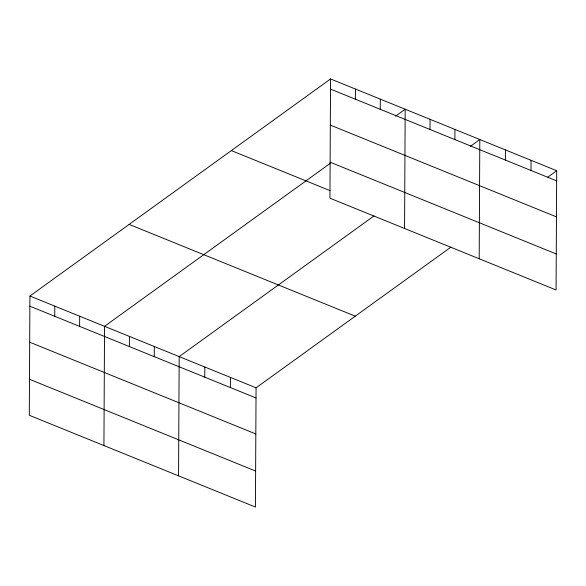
<?xml version="1.0" encoding="UTF-8"?>
<svg xmlns="http://www.w3.org/2000/svg" width="586" height="586" viewBox="0 0 586 586"><rect width="100%" height="100%" fill="white"/><g stroke="black" fill="none" stroke-linecap="round" stroke-linejoin="round"><path stroke-width="0.88" d="M330.563 78.949L329.933 198.185L556.077 289.967L556.7 170.724L330.563 78.949L29.923 296.033L29.3 415.276L255.437 507.051L256.067 387.815L450.92 247.109M54.747 316.279L54.798 306.134M79.623 326.38L79.674 316.228M103.927 445.558L104.55 326.321L330.226 163.362M129.374 346.568L129.425 336.415M154.25 356.662L154.301 346.516M178.554 475.847L179.177 356.61L374.029 215.904M204.756 377.164L204.807 367.012M230.386 387.558L230.437 377.413M355.38 99.195L355.438 89.043M380.255 109.289L380.307 99.137M404.56 228.474L405.182 109.238L395.631 116.131M430.007 129.484L430.058 119.332M454.883 139.578L454.934 129.425M479.187 258.763L479.809 139.519L470.258 146.419M505.388 160.073L505.44 149.921M531.019 170.475L531.07 160.322M547.881 177.097L556.7 170.724M330.504 89.101L556.649 180.876M330.321 125.096L556.458 216.879M330.123 162.19L556.26 253.965M231.353 150.587L330.021 190.633M129.132 224.394L355.277 316.176M29.923 296.033L256.067 387.815M29.871 306.185L256.009 397.96M29.681 342.187L255.826 433.962M29.49 379.274L255.628 471.056"/></g></svg>
